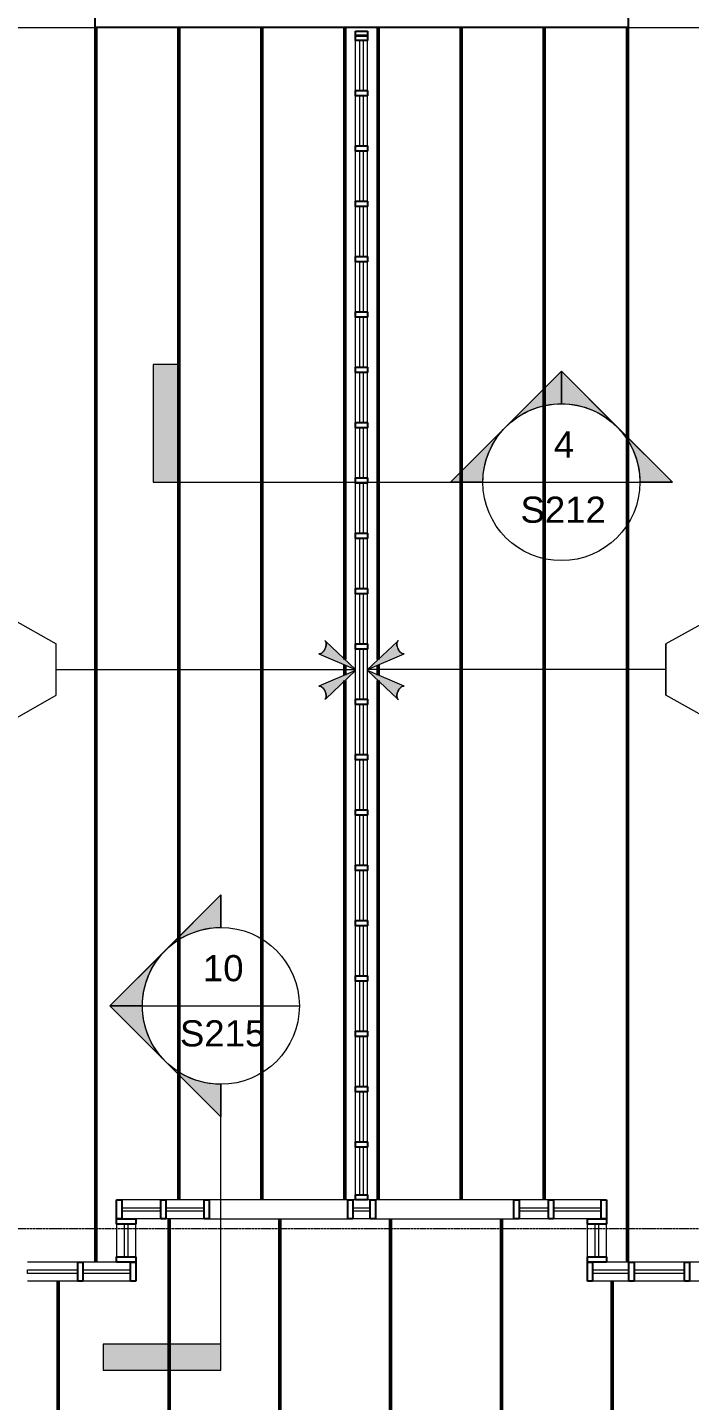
# Model space of a CAD drawing. Header units: inches. Extents: x -4036 to -1914, y 2 to 12338.
# Drawn here: x -2811.2 to -2620, y 10417.5 to 10814.5 of the extents above; entities that cross this region are included whole.
import ezdxf

# ---------------------------------------------------------------- set-up
doc = ezdxf.new("R2010")
doc.units = ezdxf.units.IN
doc.header["$MEASUREMENT"] = 0
doc.linetypes.add('Línea de rejilla', pattern=[0.875, 0.5, -0.125, 0.125, -0.125])
for name, color, linetype, lineweight in [('A-DETL-GENF', 92, 'Continuous', 9), ('A-GLAZ-CURT', 52, 'Continuous', 9), ('A-GLAZ-CWMG', 51, 'Continuous', 9), ('G-ANNO-SYMB', 111, 'Continuous', 9), ('I-WALL', 2, 'Continuous', 9), ('S-BEAM', 12, 'Continuous', 9), ('S-BEAM-ANLY', 10, 'Continuous', 50), ('S-GRID', 1, 'Continuous', 9)]:
    doc.layers.add(name, color=color, linetype=linetype, lineweight=lineweight)
doc.styles.add('Arial_2', font='arial.ttf', dxfattribs={"height": 7.559055})

# ---------------------------------------------------------------- blocks, each defined once
blk = doc.blocks.new('System Panel - PlyWood-764934-FRAMING PLAN - 2ND FLOOR')
at = {"layer": 'A-GLAZ-CURT', "lineweight": 18}
for p, q in [((-6.88, -0.5), (-6.88, 0.5)), ((-6.88, 0.5), (6.88, 0.5)), ((6.88, 0.5), (6.88, -0.5)), ((6.88, -0.5), (-6.88, -0.5))]:
    blk.add_line(p, q, dxfattribs=at)
blk = doc.blocks.new('System Panel - PlyWood-764936-FRAMING PLAN - 2ND FLOOR')
at = {"layer": 'A-GLAZ-CURT', "lineweight": 18}
for p, q in [((-7.25, -0.5), (-7.25, 0.5)), ((-7.25, 0.5), (7.25, 0.5)), ((7.25, 0.5), (7.25, -0.5)), ((7.25, -0.5), (-7.25, -0.5))]:
    blk.add_line(p, q, dxfattribs=at)
blk = doc.blocks.new('Rectangular Mullion - 3 1_2_-735840-FRAMING PLAN - 2ND FLOOR')
at = {"layer": 'A-GLAZ-CWMG'}
for p, q in [((-2918.07, 10459.04), (-2918.07, 10472.79)), ((-2914.57, 10459.04), (-2914.57, 10472.79))]:
    blk.add_line(p, q, dxfattribs=at)
blk = doc.blocks.new('Rectangular Mullion - 3 1_2_-735841-FRAMING PLAN - 2ND FLOOR')
at = {"layer": 'A-GLAZ-CWMG'}
for p, q in [((-3206.07, 10485.26), (-3206.07, 10499.76)), ((-3202.57, 10485.26), (-3202.57, 10499.76))]:
    blk.add_line(p, q, dxfattribs=at)
blk = doc.blocks.new('Rectangular Mullion - 3 1_2_-735869-FRAMING PLAN - 2ND FLOOR')
at = {"layer": 'A-GLAZ-CWMG', "lineweight": 25}
for p, q in [((0, 1.75), (-1.5, 1.75)), ((-1.5, 1.75), (-1.5, -1.75)), ((0, -1.75), (0, 1.75)), ((-1.5, -1.75), (0, -1.75))]:
    blk.add_line(p, q, dxfattribs=at)
blk = doc.blocks.new('Rectangular Mullion - 3 1_2_-735870-FRAMING PLAN - 2ND FLOOR')
at = {"layer": 'A-GLAZ-CWMG', "lineweight": 25}
for p, q in [((-1.5, 1.75), (0, 1.75)), ((-1.5, -1.75), (-1.5, 1.75)), ((0, 1.75), (0, -1.75)), ((0, -1.75), (-1.5, -1.75))]:
    blk.add_line(p, q, dxfattribs=at)
blk = doc.blocks.new('Rectangular Mullion - 3 1_2_-735844-FRAMING PLAN - 2ND FLOOR')
at = {"layer": 'A-GLAZ-CWMG', "lineweight": 25}
for p, q in [((0.75, 1.75), (-0.75, 1.75)), ((-0.75, 1.75), (-0.75, -1.75)), ((0.75, -1.75), (0.75, 1.75)), ((-0.75, -1.75), (0.75, -1.75))]:
    blk.add_line(p, q, dxfattribs=at)
blk = doc.blocks.new('Rectangular Mullion - 5 1_2_-748981-FRAMING PLAN - 2ND FLOOR')
at = {"layer": 'A-GLAZ-CWMG'}
for p, q in [((-2522.7, 11828.21), (-2522.7, 11813.71)), ((-2517.2, 11828.21), (-2517.2, 11813.71))]:
    blk.add_line(p, q, dxfattribs=at)
blk = doc.blocks.new('Rectangular Mullion - 5 1_2_-748986-FRAMING PLAN - 2ND FLOOR')
at = {"layer": 'A-GLAZ-CWMG', "lineweight": 25}
for p, q in [((0, 2.75), (-1.5, 2.75)), ((-1.5, 2.75), (-1.5, -2.75)), ((0, -2.75), (0, 2.75)), ((-1.5, -2.75), (0, -2.75))]:
    blk.add_line(p, q, dxfattribs=at)
blk = doc.blocks.new('Rectangular Mullion - 5 1_2_-748984-FRAMING PLAN - 2ND FLOOR')
at = {"layer": 'A-GLAZ-CWMG', "lineweight": 25}
for p, q in [((0.75, 2.75), (-0.75, 2.75)), ((-0.75, 2.75), (-0.75, -2.75)), ((0.75, -2.75), (0.75, 2.75)), ((-0.75, -2.75), (0.75, -2.75))]:
    blk.add_line(p, q, dxfattribs=at)
blk = doc.blocks.new('System Panel - PlyWood-1273104-FRAMING PLAN - 2ND FLOOR')
at = {"layer": 'A-GLAZ-CURT', "lineweight": 18}
for p, q in [((-4.75, -0.5), (-4.75, 0.5)), ((-4.75, 0.5), (4.75, 0.5)), ((4.75, 0.5), (4.75, -0.5)), ((4.75, -0.5), (-4.75, -0.5))]:
    blk.add_line(p, q, dxfattribs=at)
blk = doc.blocks.new('Rectangular Mullion - 5 1_2_-1273105-FRAMING PLAN - 2ND FLOOR')
at = {"layer": 'A-GLAZ-CWMG'}
for p, q in [((-2738.67, 11726.24), (-2738.67, 11735.74)), ((-2733.17, 11726.24), (-2733.17, 11735.74))]:
    blk.add_line(p, q, dxfattribs=at)
blk = doc.blocks.new('Rectangular Mullion - 5 1_2_-753149-FRAMING PLAN - 2ND FLOOR')
at = {"layer": 'A-GLAZ-CWMG', "lineweight": 25}
for p, q in [((0, 2.75), (-1.5, 2.75)), ((-1.5, 2.75), (-1.5, -2.75)), ((0, -2.75), (0, 2.75)), ((-1.5, -2.75), (0, -2.75))]:
    blk.add_line(p, q, dxfattribs=at)
blk = doc.blocks.new('Rectangular Mullion - 5 1_2_-753150-FRAMING PLAN - 2ND FLOOR')
at = {"layer": 'A-GLAZ-CWMG', "lineweight": 25}
for p, q in [((-1.5, 2.75), (0, 2.75)), ((-1.5, -2.75), (-1.5, 2.75)), ((0, 2.75), (0, -2.75)), ((0, -2.75), (-1.5, -2.75))]:
    blk.add_line(p, q, dxfattribs=at)
blk = doc.blocks.new('System Panel - PlyWood-1273225-FRAMING PLAN - 2ND FLOOR')
at = {"layer": 'A-GLAZ-CURT', "lineweight": 18}
for p, q in [((-7.25, -0.5), (-7.25, 0.5)), ((-7.25, 0.5), (1.25, 0.5)), ((1.25, 0.5), (1.25, -0.5)), ((1.25, -0.5), (-7.25, -0.5))]:
    blk.add_line(p, q, dxfattribs=at)
blk = doc.blocks.new('System Panel - PlyWood-1273230-FRAMING PLAN - 2ND FLOOR')
at = {"layer": 'A-GLAZ-CURT', "lineweight": 18}
for p, q in [((-3.75, -0.5), (-3.75, 0.5)), ((-3.75, 0.5), (1.25, 0.5)), ((1.25, 0.5), (1.25, -0.5)), ((1.25, -0.5), (-3.75, -0.5))]:
    blk.add_line(p, q, dxfattribs=at)
blk = doc.blocks.new('System Panel - PlyWood-1273234-FRAMING PLAN - 2ND FLOOR')
at = {"layer": 'A-GLAZ-CURT', "lineweight": 18}
for p, q in [((-3.75, -0.5), (-3.75, 0.5)), ((-3.75, 0.5), (7.25, 0.5)), ((7.25, 0.5), (7.25, -0.5)), ((7.25, -0.5), (-3.75, -0.5))]:
    blk.add_line(p, q, dxfattribs=at)
blk = doc.blocks.new('System Panel - PlyWood-1273239-FRAMING PLAN - 2ND FLOOR')
at = {"layer": 'A-GLAZ-CURT', "lineweight": 18}
for p, q in [((-5.62, -0.5), (-5.62, 0.5)), ((-5.62, 0.5), (5.62, 0.5)), ((5.62, 0.5), (5.62, -0.5)), ((5.62, -0.5), (-5.62, -0.5))]:
    blk.add_line(p, q, dxfattribs=at)
blk = doc.blocks.new('Rectangular Mullion - 5 1_2_-V33-FRAMING PLAN - 2ND FLOOR')
at = {"layer": 'A-GLAZ-CWMG'}
for p, q in [((-3079.12, 10361.54), (-3071.87, 10361.54)), ((-3079.12, 10356.04), (-3067.87, 10356.04))]:
    blk.add_line(p, q, dxfattribs=at)
blk = doc.blocks.new('Rectangular Mullion - 5 1_2_-V15-FRAMING PLAN - 2ND FLOOR')
at = {"layer": 'A-GLAZ-CWMG'}
for p, q in [((-2781.47, 11646.74), (-2795.22, 11646.74)), ((-2785.47, 11641.24), (-2795.22, 11641.24))]:
    blk.add_line(p, q, dxfattribs=at)
blk = doc.blocks.new('Rectangular Mullion - 5 1_2_-V13-FRAMING PLAN - 2ND FLOOR')
at = {"layer": 'A-GLAZ-CWMG'}
for p, q in [((-2660.72, 11628.74), (-2669.22, 11628.74)), ((-2660.72, 11623.24), (-2669.22, 11623.24))]:
    blk.add_line(p, q, dxfattribs=at)
blk = doc.blocks.new('Rectangular Mullion - 5 1_2_-V34-FRAMING PLAN - 2ND FLOOR')
at = {"layer": 'A-GLAZ-CWMG'}
for p, q in [((-3139.62, 10361.54), (-3134.62, 10361.54)), ((-3139.62, 10356.04), (-3138.87, 10356.04)), ((-3135.37, 10356.04), (-3134.62, 10356.04))]:
    blk.add_line(p, q, dxfattribs=at)
blk = doc.blocks.new('Rectangular Mullion - 5 1_2_-V35-FRAMING PLAN - 2ND FLOOR')
at = {"layer": 'A-GLAZ-CWMG'}
for p, q in [((-3091.62, 10361.54), (-3080.62, 10361.54)), ((-3091.62, 10356.04), (-3080.62, 10356.04))]:
    blk.add_line(p, q, dxfattribs=at)
blk = doc.blocks.new('Rectangular Mullion - 5 1_2_-748987-FRAMING PLAN - 2ND FLOOR')
at = {"layer": 'A-GLAZ-CWMG', "lineweight": 25}
for p, q in [((-1.5, 2.75), (0, 2.75)), ((-1.5, -2.75), (-1.5, 2.75)), ((0, 2.75), (0, -2.75)), ((0, -2.75), (-1.5, -2.75))]:
    blk.add_line(p, q, dxfattribs=at)
blk = doc.blocks.new('Rectangular Mullion - 5 1_2_-770033-FRAMING PLAN - 2ND FLOOR')
at = {"layer": 'A-GLAZ-CWMG'}
for p, q in [((-2670.72, 11628.74), (-2675.97, 11628.74)), ((-2675.97, 11623.24), (-2670.72, 11623.24))]:
    blk.add_line(p, q, dxfattribs=at)
blk = doc.blocks.new('Rectangular Mullion - 5 1_2_-748983-FRAMING PLAN - 2ND FLOOR')
at = {"layer": 'A-GLAZ-CWMG'}
for p, q in [((-2749.17, 11742.74), (-2765.17, 11742.74)), ((-2765.17, 11737.24), (-2749.17, 11737.24))]:
    blk.add_line(p, q, dxfattribs=at)
blk = doc.blocks.new('Rectangular Mullion - 5 1_2_-749712-FRAMING PLAN - 2ND FLOOR')
at = {"layer": 'A-GLAZ-CWMG', "lineweight": 25}
for p, q in [((0, 2.75), (-1.5, 2.75)), ((-1.5, 2.75), (-1.5, -2.75)), ((0, -2.75), (0, 2.75)), ((-1.5, -2.75), (0, -2.75))]:
    blk.add_line(p, q, dxfattribs=at)
blk = doc.blocks.new('Rectangular Mullion - 5 1_2_-749713-FRAMING PLAN - 2ND FLOOR')
at = {"layer": 'A-GLAZ-CWMG', "lineweight": 25}
for p, q in [((-1.5, 2.75), (0, 2.75)), ((-1.5, -2.75), (-1.5, 2.75)), ((0, 2.75), (0, -2.75)), ((0, -2.75), (-1.5, -2.75))]:
    blk.add_line(p, q, dxfattribs=at)
blk = doc.blocks.new('Rectangular Mullion - 5 1_2_-V4-FRAMING PLAN - 2ND FLOOR')
at = {"layer": 'A-GLAZ-CWMG'}
for p, q in [((-2715.41, 11724.74), (-2725.16, 11724.74)), ((-2711.41, 11719.24), (-2725.16, 11719.24))]:
    blk.add_line(p, q, dxfattribs=at)
blk = doc.blocks.new('TRUSS - 22_-V66-FRAMING PLAN - 2ND FLOOR')
at = {"layer": 'S-BEAM'}
for p, q in [((164.16, 0), (-192.8, 0)), ((192.8, 0), (169.65, 0))]:
    blk.add_line(p, q, dxfattribs=at)
blk = doc.blocks.new('TRUSS - 22_-1469617-FRAMING PLAN - 2ND FLOOR')
at = {"layer": 'S-BEAM'}
for p, q in [((155.15, 0), (-183.8, 0)), ((183.8, 0), (160.65, 0))]:
    blk.add_line(p, q, dxfattribs=at)
blk = doc.blocks.new('TRUSS - 22_-V67-FRAMING PLAN - 2ND FLOOR')
at = {"layer": 'S-BEAM'}
for p, q in [((-33.6, 0), (-183.8, 0)), ((-29.15, 0), (-32.04, 0)), ((155.15, 0), (-27.58, 0)), ((183.8, 0), (160.65, 0))]:
    blk.add_line(p, q, dxfattribs=at)
blk = doc.blocks.new('TRUSS - 22_-V68-FRAMING PLAN - 2ND FLOOR')
at = {"layer": 'S-BEAM'}
for p, q in [((164.15, 0), (-192.8, 0)), ((192.8, 0), (169.64, 0))]:
    blk.add_line(p, q, dxfattribs=at)
blk = doc.blocks.new('System Panel - PlyWood-1274003-FRAMING PLAN - 2ND FLOOR')
at = {"layer": 'A-GLAZ-CURT', "lineweight": 18}
for p, q in [((-5.25, -0.5), (-5.25, 0.5)), ((-5.25, 0.5), (5.25, 0.5)), ((5.25, 0.5), (5.25, -0.5)), ((5.25, -0.5), (-5.25, -0.5))]:
    blk.add_line(p, q, dxfattribs=at)
blk = doc.blocks.new('Rectangular Mullion - 5 1_2_-1274001-FRAMING PLAN - 2ND FLOOR')
at = {"layer": 'A-GLAZ-CWMG'}
for p, q in [((-2637.47, 10457.54), (-2643.97, 10457.54)), ((-2637.47, 10452.04), (-2647.97, 10452.04))]:
    blk.add_line(p, q, dxfattribs=at)
blk = doc.blocks.new('Rectangular Mullion - 5 1_2_-770041-FRAMING PLAN - 2ND FLOOR')
at = {"layer": 'A-GLAZ-CWMG'}
for p, q in [((-2707.97, 11628.74), (-2710.72, 11628.74)), ((-2710.72, 11623.24), (-2707.97, 11623.24))]:
    blk.add_line(p, q, dxfattribs=at)
blk = doc.blocks.new('TRUSSES - TRUSSES-1143580-FRAMING PLAN - 2ND FLOOR')
at = {"layer": 'A-DETL-GENF'}
h = blk.add_hatch(color=256, dxfattribs=at)
h.paths.add_polyline_path([(-90.45, 8.4), (-99.05, 0.23), (-88.69, 4.79), (-88.9, 4.81), (-89.13, 4.9), (-89.36, 5.06), (-89.82, 5.53), (-90.21, 6.17), (-90.48, 6.89), (-90.6, 7.59), (-90.54, 8.17)], flags=0)
h.paths.add_polyline_path([(-99.05, 0), (-90.45, -8.17), (-90.54, -7.95), (-90.59, -7.68), (-90.56, -7.02), (-90.36, -6.3), (-90.03, -5.61), (-89.6, -5.04), (-89.13, -4.68), (-88.9, -4.59), (-88.69, -4.56), (-88.5, -4.6), (-90.24, -3.85)], flags=0)
h = blk.add_hatch(color=256, dxfattribs=at)
h.paths.add_polyline_path([(90.45, 8.4), (90.57, 8.04), (90.59, 7.9), (90.56, 7.25), (90.36, 6.53), (90.03, 5.84), (89.6, 5.27), (89.13, 4.9), (88.9, 4.81), (88.69, 4.79), (88.5, 4.83), (99.05, 0.23), (90.57, 8.29)], flags=0)
h.paths.add_polyline_path([(99.05, 0), (88.69, -4.56), (88.9, -4.59), (89.13, -4.68), (89.36, -4.83), (89.82, -5.31), (90.21, -5.95), (90.48, -6.66), (90.6, -7.36), (90.54, -7.95), (90.45, -8.17), (97.93, -1.06)], flags=0)
for p, q in [((0, 14.61), (-12.61, 7.43)), ((0, 14.61), (12.85, 7.43)), ((-90.45, 8.4), (-99.05, 0.23)), ((-90.45, 8.4), (-90.17, 8.66)), ((90.45, 8.4), (90.17, 8.66)), ((99.05, 0.23), (90.45, 8.4)), ((-99.05, 0.23), (-88.5, 4.83)), ((-12.61, 7.43), (-12.61, -7.43)), ((12.85, -7.43), (12.85, 7.43)), ((12.85, 7.43), (12.85, -7.43)), ((88.5, 4.83), (99.05, 0.23)), ((-99.05, 0), (-90.45, -8.17)), ((-88.5, -4.6), (-99.05, 0)), ((-12.61, 0), (-99.05, 0)), ((12.85, 0), (99.05, 0)), ((99.05, 0), (88.5, -4.6)), ((90.45, -8.17), (99.05, 0)), ((0, -14.56), (-12.61, -7.43)), ((0, -14.56), (12.85, -7.43)), ((-90.45, -8.17), (-90.17, -8.43)), ((90.45, -8.17), (90.17, -8.43))]:
    blk.add_line(p, q, dxfattribs=at)
for centre, major_axis, start_param, end_param in [((-89.34, 6.74), (-0.84, 1.91), 0.527907, 1.031328), ((-89.34, 6.74), (-0.84, 1.91), 0, 0.515859), ((89.34, 6.74), (0.84, 1.91), 5.767326, 6.283185), ((89.34, 6.74), (0.84, 1.91), 5.251857, 5.755279), ((-89.34, 6.74), (-0.84, 1.91), 1.058732, 1.553534), ((-89.34, 6.74), (-0.84, 1.91), 1.586991, 2.08013), ((-89.34, 6.74), (-0.84, 1.91), 2.111632, 2.609761), ((-89.34, 6.74), (-0.84, 1.91), 2.630892, 3.141593), ((89.34, 6.74), (0.84, 1.91), 3.141593, 3.652293), ((89.34, 6.74), (0.84, 1.91), 3.673425, 4.171554), ((89.34, 6.74), (0.84, 1.91), 4.203055, 4.696194), ((89.34, 6.74), (0.84, 1.91), 4.729651, 5.220064), ((-89.34, -6.52), (0.84, 1.91), 2.110265, 2.613686), ((-89.34, -6.52), (0.84, 1.91), 1.588058, 2.082861), ((-89.34, -6.52), (0.84, 1.91), 1.061463, 1.554602), ((-89.34, -6.52), (0.84, 1.91), 0.531832, 1.029961), ((-89.34, -6.52), (0.84, 1.91), 0, 0.5107), ((89.34, -6.52), (-0.84, 1.91), 5.772485, 6.283185), ((89.34, -6.52), (-0.84, 1.91), 5.253224, 5.751353), ((89.34, -6.52), (-0.84, 1.91), 4.728584, 5.221723), ((89.34, -6.52), (-0.84, 1.91), 4.204714, 4.695127), ((89.34, -6.52), (-0.84, 1.91), 3.669499, 4.172921), ((-89.34, -6.52), (0.84, 1.91), 2.625734, 3.141593), ((89.34, -6.52), (-0.84, 1.91), 3.141593, 3.657452)]:
    blk.add_ellipse(centre, major_axis=major_axis, ratio=0.493649, start_param=start_param, end_param=end_param, dxfattribs=at)
for points, knots in [([(-88.5, 4.83), (-88.56, 4.81), (-88.69, 4.78), (-88.9, 4.8), (-89.13, 4.89), (-89.44, 5.1), (-89.83, 5.5), (-90.23, 6.16), (-90.53, 6.96), (-90.63, 7.64), (-90.57, 8.12), (-90.5, 8.31), (-90.45, 8.4)], [0, 0, 0, 0, 0.066667, 0.133333, 0.2, 0.266667, 0.4, 0.533333, 0.666667, 0.833333, 0.916667, 1, 1, 1, 1]), ([(90.45, 8.4), (90.49, 8.33), (90.55, 8.18), (90.61, 7.82), (90.59, 7.26), (90.39, 6.52), (90.06, 5.84), (89.66, 5.3), (89.24, 4.94), (88.91, 4.79), (88.66, 4.78), (88.56, 4.81), (88.5, 4.83)], [0, 0, 0, 0, 0.066667, 0.133333, 0.266667, 0.4, 0.533333, 0.65, 0.766667, 0.883333, 0.941667, 1, 1, 1, 1]), ([(-90.45, -8.17), (-90.49, -8.1), (-90.55, -7.96), (-90.61, -7.59), (-90.59, -7.03), (-90.39, -6.3), (-90.06, -5.62), (-89.66, -5.08), (-89.24, -4.71), (-88.91, -4.57), (-88.66, -4.55), (-88.56, -4.58), (-88.5, -4.6)], [0, 0, 0, 0, 0.066667, 0.133333, 0.266667, 0.4, 0.533333, 0.65, 0.766667, 0.883333, 0.941667, 1, 1, 1, 1]), ([(88.5, -4.6), (88.56, -4.58), (88.69, -4.55), (88.9, -4.57), (89.13, -4.67), (89.44, -4.87), (89.83, -5.28), (90.23, -5.93), (90.53, -6.73), (90.63, -7.41), (90.57, -7.9), (90.5, -8.09), (90.45, -8.17)], [0, 0, 0, 0, 0.066667, 0.133333, 0.2, 0.266667, 0.4, 0.533333, 0.666667, 0.833333, 0.916667, 1, 1, 1, 1])]:
    blk.add_open_spline(points, degree=3, knots=knots, dxfattribs=at)
blk = doc.blocks.new('TRUSSES - TRUSSES-V115-FRAMING PLAN - 2ND FLOOR')
at = {"layer": 'A-DETL-GENF'}
h = blk.add_hatch(color=256, dxfattribs=at)
h.paths.add_polyline_path([(-90.45, 8.4), (-99.05, 0.23), (-88.69, 4.79), (-88.9, 4.81), (-89.13, 4.9), (-89.36, 5.06), (-89.82, 5.53), (-90.21, 6.17), (-90.48, 6.89), (-90.6, 7.59), (-90.54, 8.17)], flags=0)
h.paths.add_polyline_path([(-99.05, 0), (-90.45, -8.17), (-90.54, -7.95), (-90.59, -7.68), (-90.56, -7.02), (-90.36, -6.3), (-90.03, -5.61), (-89.6, -5.04), (-89.13, -4.68), (-88.9, -4.59), (-88.69, -4.56), (-88.5, -4.6), (-96.3, -1.2)], flags=0)
h = blk.add_hatch(color=256, dxfattribs=at)
h.paths.add_polyline_path([(90.45, 8.4), (90.54, 8.17), (90.59, 7.9), (90.56, 7.25), (90.36, 6.53), (90.03, 5.84), (89.6, 5.27), (89.13, 4.9), (88.9, 4.81), (88.69, 4.79), (88.5, 4.83), (99.05, 0.23), (95.27, 3.82)], flags=0)
h.paths.add_polyline_path([(99.05, 0), (88.69, -4.56), (88.9, -4.59), (89.13, -4.68), (89.36, -4.83), (89.82, -5.31), (90.21, -5.95), (90.48, -6.66), (90.6, -7.36), (90.54, -7.95), (90.45, -8.17), (95.27, -3.59)], flags=0)
for p, q in [((0, 14.61), (-12.61, 7.43)), ((0, 14.61), (12.85, 7.43)), ((-90.45, 8.4), (-99.05, 0.23)), ((-90.45, 8.4), (-90.17, 8.66)), ((90.45, 8.4), (90.17, 8.66)), ((99.05, 0.23), (90.45, 8.4)), ((-99.05, 0.23), (-88.5, 4.83)), ((-12.61, 7.43), (-12.61, -7.43)), ((12.85, -7.43), (12.85, 7.43)), ((12.85, 7.43), (12.85, -7.43)), ((88.5, 4.83), (99.05, 0.23)), ((-99.05, 0), (-90.45, -8.17)), ((-88.5, -4.6), (-99.05, 0)), ((-12.61, 0), (-99.05, 0)), ((12.85, 0), (99.05, 0)), ((99.05, 0), (88.5, -4.6)), ((90.45, -8.17), (99.05, 0)), ((0, -14.56), (-12.61, -7.43)), ((0, -14.56), (12.85, -7.43)), ((-90.45, -8.17), (-90.17, -8.43)), ((90.45, -8.17), (90.17, -8.43))]:
    blk.add_line(p, q, dxfattribs=at)
for centre, major_axis, start_param, end_param in [((-89.34, 6.74), (-0.84, 1.91), 0.527907, 1.031328), ((-89.34, 6.74), (-0.84, 1.91), 0, 0.515859), ((89.34, 6.74), (0.84, 1.91), 5.767326, 6.283185), ((89.34, 6.74), (0.84, 1.91), 5.251857, 5.755279), ((-89.34, 6.74), (-0.84, 1.91), 1.058732, 1.553534), ((-89.34, 6.74), (-0.84, 1.91), 1.586991, 2.08013), ((-89.34, 6.74), (-0.84, 1.91), 2.111632, 2.609761), ((-89.34, 6.74), (-0.84, 1.91), 2.630892, 3.141593), ((89.34, 6.74), (0.84, 1.91), 3.141593, 3.652293), ((89.34, 6.74), (0.84, 1.91), 3.673425, 4.171554), ((89.34, 6.74), (0.84, 1.91), 4.203055, 4.696194), ((89.34, 6.74), (0.84, 1.91), 4.729651, 5.224453), ((-89.34, -6.52), (0.84, 1.91), 2.110265, 2.613686), ((-89.34, -6.52), (0.84, 1.91), 1.588058, 2.082861), ((-89.34, -6.52), (0.84, 1.91), 1.061463, 1.554602), ((-89.34, -6.52), (0.84, 1.91), 0.531832, 1.029961), ((-89.34, -6.52), (0.84, 1.91), 0, 0.5107), ((89.34, -6.52), (-0.84, 1.91), 5.772485, 6.283185), ((89.34, -6.52), (-0.84, 1.91), 5.253224, 5.751353), ((89.34, -6.52), (-0.84, 1.91), 4.728584, 5.221723), ((89.34, -6.52), (-0.84, 1.91), 4.200325, 4.695127), ((89.34, -6.52), (-0.84, 1.91), 3.669499, 4.172921), ((-89.34, -6.52), (0.84, 1.91), 2.625734, 3.141593), ((89.34, -6.52), (-0.84, 1.91), 3.141593, 3.657452)]:
    blk.add_ellipse(centre, major_axis=major_axis, ratio=0.493649, start_param=start_param, end_param=end_param, dxfattribs=at)
for points, knots in [([(-88.5, 4.83), (-88.56, 4.81), (-88.69, 4.78), (-88.9, 4.8), (-89.13, 4.89), (-89.44, 5.1), (-89.83, 5.5), (-90.23, 6.16), (-90.53, 6.96), (-90.63, 7.64), (-90.57, 8.12), (-90.5, 8.31), (-90.45, 8.4)], [0, 0, 0, 0, 0.066667, 0.133333, 0.2, 0.266667, 0.4, 0.533333, 0.666667, 0.833333, 0.916667, 1, 1, 1, 1]), ([(90.45, 8.4), (90.49, 8.33), (90.55, 8.18), (90.61, 7.82), (90.59, 7.26), (90.39, 6.52), (90.06, 5.84), (89.66, 5.3), (89.24, 4.94), (88.91, 4.79), (88.66, 4.78), (88.56, 4.81), (88.5, 4.83)], [0, 0, 0, 0, 0.066667, 0.133333, 0.266667, 0.4, 0.533333, 0.65, 0.766667, 0.883333, 0.941667, 1, 1, 1, 1]), ([(-90.45, -8.17), (-90.49, -8.1), (-90.55, -7.96), (-90.61, -7.59), (-90.59, -7.03), (-90.39, -6.3), (-90.06, -5.62), (-89.66, -5.08), (-89.24, -4.71), (-88.91, -4.57), (-88.66, -4.55), (-88.56, -4.58), (-88.5, -4.6)], [0, 0, 0, 0, 0.066667, 0.133333, 0.266667, 0.4, 0.533333, 0.65, 0.766667, 0.883333, 0.941667, 1, 1, 1, 1]), ([(88.5, -4.6), (88.56, -4.58), (88.69, -4.55), (88.9, -4.57), (89.13, -4.67), (89.44, -4.87), (89.83, -5.28), (90.23, -5.93), (90.53, -6.73), (90.63, -7.41), (90.57, -7.9), (90.5, -8.09), (90.45, -8.17)], [0, 0, 0, 0, 0.066667, 0.133333, 0.2, 0.266667, 0.4, 0.533333, 0.666667, 0.833333, 0.916667, 1, 1, 1, 1])]:
    blk.add_open_spline(points, degree=3, knots=knots, dxfattribs=at)
blk = doc.blocks.new('Vista de diseño - Extremo final de sección - Rellenado-14997-FRAMING PLAN - 2ND FLOOR')
at = {"layer": 'G-ANNO-SYMB'}
blk.add_hatch(color=256, dxfattribs=at).paths.add_polyline_path([(0, 0.3543), (0, 0), (-0.0787, 0), (-0.0787, 0.3543)], flags=0)
for p, q in [((0, 0.3543), (-0.0787, 0.3543)), ((-0.0787, 0.3543), (-0.0787, 0)), ((0, 0), (0, 0.3543)), ((-0.0787, 0), (0, 0))]:
    blk.add_line(p, q, dxfattribs=at)
blk = doc.blocks.new('Vista de diseño - Extremo inicial de sección - Rellenado-1561-FRAMING PLAN - 2ND FLOOR')
at = {"layer": 'G-ANNO-SYMB'}
h = blk.add_hatch(color=256, dxfattribs=at)
edge = h.paths.add_edge_path(flags=0)
edge.add_line((-0.2362, 0.3341), (-0.2362, 0.2362))
edge.add_arc((-0.2362, 0), 0.2362, 90, 135)
edge.add_line((-0.4033, 0.167), (-0.2362, 0.3341))
h = blk.add_hatch(color=256, dxfattribs=at)
edge = h.paths.add_edge_path(flags=0)
edge.add_line((-0.2362, 0.3341), (-0.0692, 0.167))
edge.add_arc((-0.2362, 0), 0.2362, 45, 90)
edge.add_line((-0.2362, 0.2362), (-0.2362, 0.3341))
h = blk.add_hatch(color=256, dxfattribs=at)
edge = h.paths.add_edge_path(flags=0)
edge.add_line((-0.5703, 0), (-0.4033, 0.167))
edge.add_arc((-0.2362, 0), 0.2362, 135, 180)
edge.add_line((-0.4724, 0), (-0.5703, 0))
h = blk.add_hatch(color=256, dxfattribs=at)
edge = h.paths.add_edge_path(flags=0)
edge.add_line((0.0978, 0), (0, 0))
edge.add_arc((-0.2362, 0), 0.2362, 360, 405)
edge.add_line((-0.0692, 0.167), (0.0978, 0))
for p, q in [((-0.2362, 0.3341), (-0.5703, 0)), ((-0.2362, 0.3341), (-0.4033, 0.167)), ((-0.2362, 0.3341), (0.0978, 0)), ((-0.2362, 0.2362), (-0.2362, 0.3341)), ((-0.2362, 0.3341), (-0.2362, 0.2362)), ((-0.0692, 0.167), (-0.2362, 0.3341)), ((-0.4033, 0.167), (-0.5703, 0)), ((0.0978, 0), (-0.0692, 0.167)), ((-0.5703, 0), (-0.4724, 0)), ((0, 0), (0.0978, 0)), ((-0.4724, 0), (-0.5703, 0)), ((0, 0), (0.0978, 0))]:
    blk.add_line(p, q, dxfattribs=at)
for start, end in [(360, 180), (90, 135), (45, 90), (135, 180), (360, 45), (180, 360)]:
    blk.add_arc((-0.2362, 0), 0.2362, start, end, dxfattribs=at)

msp = doc.modelspace()

# ---------------------------------------------------------------- linework, layer by layer
at = {"layer": 'G-ANNO-SYMB'}
for p, q in [((-2767.35, 10683.04), (-2679.66, 10683.04)), ((-2679.66, 10683.04), (-2634.3, 10683.04)), ((-2778.03, 10531.63), (-2732.68, 10531.63)), ((-2755.35, 10433.84), (-2755.35, 10508.96))]:
    msp.add_line(p, q, dxfattribs=at)
at = {"layer": 'I-WALL', "lineweight": 25}
for p, q in [((-2791.71, 10814.49), (-2791.71, 10819.99)), ((-2637.74, 10819.99), (-2637.74, 10814.49)), ((-2637.74, 10814.49), (-2791.71, 10814.49))]:
    msp.add_line(p, q, dxfattribs=at)
at = {"layer": 'I-WALL'}
for p, q in [((-2829.74, 10814.49), (-2791.71, 10814.49)), ((-2637.74, 10814.49), (-2599.71, 10814.49))]:
    msp.add_line(p, q, dxfattribs=at)
at = {"layer": 'S-BEAM-ANLY', "color": 7}
for p, q in [((-2791.52, 10813.14), (-2791.52, 10814.5)), ((-2767.52, 10813.14), (-2767.52, 10814.49)), ((-2743.52, 10813.14), (-2743.52, 10814.49)), ((-2719.52, 10813.14), (-2719.52, 10814.49)), ((-2709.92, 10813.14), (-2709.92, 10814.49)), ((-2685.92, 10813.14), (-2685.92, 10814.49)), ((-2661.92, 10813.14), (-2661.92, 10814.49)), ((-2637.92, 10813.14), (-2637.92, 10814.49)), ((-2791.52, 10487.54), (-2791.52, 10813.14)), ((-2767.52, 10505.54), (-2767.52, 10813.14)), ((-2743.52, 10505.54), (-2743.52, 10813.14)), ((-2719.52, 10631.76), (-2719.52, 10813.14)), ((-2709.92, 10631.76), (-2709.92, 10813.14)), ((-2685.92, 10505.54), (-2685.92, 10813.14)), ((-2661.92, 10505.54), (-2661.92, 10813.14)), ((-2637.92, 10487.54), (-2637.92, 10813.14)), ((-2719.52, 10627.3), (-2719.52, 10630.19)), ((-2709.92, 10627.3), (-2709.92, 10630.19)), ((-2719.52, 10505.54), (-2719.52, 10625.74)), ((-2709.92, 10505.54), (-2709.92, 10625.74)), ((-2767.52, 10475.54), (-2767.52, 10505.54)), ((-2743.52, 10475.54), (-2743.52, 10505.54)), ((-2719.52, 10475.54), (-2719.52, 10505.54)), ((-2709.92, 10475.54), (-2709.92, 10505.54)), ((-2685.92, 10475.54), (-2685.92, 10505.54)), ((-2661.92, 10475.54), (-2661.92, 10505.54)), ((-2791.52, 10457.54), (-2791.52, 10487.54)), ((-2637.92, 10457.54), (-2637.92, 10487.54)), ((-2770.32, 10442.91), (-2770.32, 10470.04)), ((-2738.32, 10447.41), (-2738.32, 10470.04)), ((-2706.32, 10447.41), (-2706.32, 10470.04)), ((-2674.32, 10447.41), (-2674.32, 10470.04)), ((-2802.32, 10433.91), (-2802.32, 10452.04)), ((-2642.32, 10433.91), (-2642.32, 10452.04)), ((-2738.32, 10402.16), (-2738.32, 10447.41)), ((-2706.32, 10402.16), (-2706.32, 10447.41)), ((-2674.32, 10402.16), (-2674.32, 10447.41)), ((-2770.32, 10388.66), (-2770.32, 10442.91)), ((-2802.32, 10397.66), (-2802.32, 10433.91)), ((-2642.32, 10397.66), (-2642.32, 10433.91))]:
    msp.add_line(p, q, dxfattribs=at)
at = {"layer": 'S-GRID', "linetype": 'Línea de rejilla'}
msp.add_line((-1959.43, 10467.19), (-3987.13, 10467.19), dxfattribs=at)

# ---------------------------------------------------------------- block references
at = {"layer": 'A-DETL-GENF', "rotation": 180}
for name, p in [('TRUSSES - TRUSSES-V115-FRAMING PLAN - 2ND FLOOR', (-2815.52, 10628.86)), ('TRUSSES - TRUSSES-1143580-FRAMING PLAN - 2ND FLOOR', (-2613.92, 10628.86))]:
    msp.add_blockref(name, p, dxfattribs=at)
at = {"layer": 'A-GLAZ-CURT'}
for name, p, rotation in [('System Panel - PlyWood-764936-FRAMING PLAN - 2ND FLOOR', (-2714.72, 10803.54), 89.9999999999999), ('System Panel - PlyWood-764936-FRAMING PLAN - 2ND FLOOR', (-2714.72, 10787.54), 89.9999999999999), ('System Panel - PlyWood-764936-FRAMING PLAN - 2ND FLOOR', (-2714.72, 10771.54), 89.9999999999999), ('System Panel - PlyWood-764936-FRAMING PLAN - 2ND FLOOR', (-2714.72, 10755.54), 89.9999999999999), ('System Panel - PlyWood-764936-FRAMING PLAN - 2ND FLOOR', (-2714.72, 10739.54), 89.9999999999999), ('System Panel - PlyWood-764936-FRAMING PLAN - 2ND FLOOR', (-2714.72, 10723.54), 89.9999999999999), ('System Panel - PlyWood-764936-FRAMING PLAN - 2ND FLOOR', (-2714.72, 10707.54), 89.9999999999999), ('System Panel - PlyWood-764936-FRAMING PLAN - 2ND FLOOR', (-2714.72, 10691.54), 89.9999999999999), ('System Panel - PlyWood-764936-FRAMING PLAN - 2ND FLOOR', (-2714.72, 10675.54), 89.9999999999999), ('System Panel - PlyWood-764936-FRAMING PLAN - 2ND FLOOR', (-2714.72, 10659.54), 89.9999999999999), ('System Panel - PlyWood-764936-FRAMING PLAN - 2ND FLOOR', (-2714.72, 10643.54), 89.9999999999999), ('System Panel - PlyWood-764936-FRAMING PLAN - 2ND FLOOR', (-2714.72, 10627.54), 89.9999999999999), ('System Panel - PlyWood-764936-FRAMING PLAN - 2ND FLOOR', (-2714.72, 10611.54), 89.9999999999999), ('System Panel - PlyWood-764936-FRAMING PLAN - 2ND FLOOR', (-2714.72, 10595.54), 89.9999999999999), ('System Panel - PlyWood-764936-FRAMING PLAN - 2ND FLOOR', (-2714.72, 10579.54), 89.9999999999999), ('System Panel - PlyWood-764936-FRAMING PLAN - 2ND FLOOR', (-2714.72, 10563.54), 89.9999999999999), ('System Panel - PlyWood-764936-FRAMING PLAN - 2ND FLOOR', (-2714.72, 10547.54), 89.9999999999999), ('System Panel - PlyWood-764936-FRAMING PLAN - 2ND FLOOR', (-2714.72, 10531.54), 89.9999999999999), ('System Panel - PlyWood-764936-FRAMING PLAN - 2ND FLOOR', (-2714.72, 10515.54), 89.9999999999999), ('System Panel - PlyWood-764936-FRAMING PLAN - 2ND FLOOR', (-2714.72, 10499.54), 89.9999999999999), ('System Panel - PlyWood-764934-FRAMING PLAN - 2ND FLOOR', (-2714.72, 10483.91), 89.9999999999999), ('System Panel - PlyWood-1273239-FRAMING PLAN - 2ND FLOOR', (-2778.35, 10472.79), 180), ('System Panel - PlyWood-1273234-FRAMING PLAN - 2ND FLOOR', (-2763.97, 10472.79), 180), ('System Panel - PlyWood-1273230-FRAMING PLAN - 2ND FLOOR', (-2715.97, 10472.79), 180), ('System Panel - PlyWood-1273225-FRAMING PLAN - 2ND FLOOR', (-2667.97, 10472.79), 180), ('System Panel - PlyWood-764934-FRAMING PLAN - 2ND FLOOR', (-2652.35, 10472.79), 180), ('System Panel - PlyWood-1273104-FRAMING PLAN - 2ND FLOOR', (-2782.72, 10463.79), 270), ('System Panel - PlyWood-1273104-FRAMING PLAN - 2ND FLOOR', (-2646.72, 10463.79), 90), ('System Panel - PlyWood-764936-FRAMING PLAN - 2ND FLOOR', (-2803.97, 10454.79), 180), ('System Panel - PlyWood-764934-FRAMING PLAN - 2ND FLOOR', (-2788.35, 10454.79), 180), ('System Panel - PlyWood-1274003-FRAMING PLAN - 2ND FLOOR', (-2642.72, 10454.79), 180), ('System Panel - PlyWood-764936-FRAMING PLAN - 2ND FLOOR', (-2628.72, 10454.79), 180)]:
    msp.add_blockref(name, p, dxfattribs=dict(at, rotation=rotation))
at = {"layer": 'A-GLAZ-CWMG', "extrusion": (0, 0, -1)}
for name, p, rotation in [('Rectangular Mullion - 3 1_2_-735869-FRAMING PLAN - 2ND FLOOR', (2714.72, 10813.49), 90.00000000000011), ('Rectangular Mullion - 3 1_2_-735844-FRAMING PLAN - 2ND FLOOR', (2714.72, 10811.54), 90.00000000000011), ('Rectangular Mullion - 3 1_2_-735844-FRAMING PLAN - 2ND FLOOR', (2714.72, 10795.54), 90.00000000000011), ('Rectangular Mullion - 3 1_2_-735844-FRAMING PLAN - 2ND FLOOR', (2714.72, 10779.54), 90.00000000000011), ('Rectangular Mullion - 3 1_2_-735844-FRAMING PLAN - 2ND FLOOR', (2714.72, 10763.54), 90.00000000000011), ('Rectangular Mullion - 3 1_2_-735844-FRAMING PLAN - 2ND FLOOR', (2714.72, 10747.54), 90.00000000000011), ('Rectangular Mullion - 3 1_2_-735844-FRAMING PLAN - 2ND FLOOR', (2714.72, 10731.54), 90.00000000000011), ('Rectangular Mullion - 3 1_2_-735844-FRAMING PLAN - 2ND FLOOR', (2714.72, 10715.54), 90.00000000000011), ('Rectangular Mullion - 3 1_2_-735844-FRAMING PLAN - 2ND FLOOR', (2714.72, 10699.54), 90.00000000000011), ('Rectangular Mullion - 3 1_2_-735844-FRAMING PLAN - 2ND FLOOR', (2714.72, 10683.54), 90.00000000000011), ('Rectangular Mullion - 3 1_2_-735844-FRAMING PLAN - 2ND FLOOR', (2714.72, 10667.54), 90.00000000000011), ('Rectangular Mullion - 3 1_2_-735844-FRAMING PLAN - 2ND FLOOR', (2714.72, 10651.54), 90.00000000000011), ('Rectangular Mullion - 3 1_2_-735844-FRAMING PLAN - 2ND FLOOR', (2714.72, 10635.54), 90.00000000000011), ('Rectangular Mullion - 3 1_2_-735844-FRAMING PLAN - 2ND FLOOR', (2714.72, 10619.54), 90.00000000000011), ('Rectangular Mullion - 3 1_2_-735844-FRAMING PLAN - 2ND FLOOR', (2714.72, 10603.54), 90.00000000000011), ('Rectangular Mullion - 3 1_2_-735844-FRAMING PLAN - 2ND FLOOR', (2714.72, 10587.54), 90.00000000000011), ('Rectangular Mullion - 3 1_2_-735844-FRAMING PLAN - 2ND FLOOR', (2714.72, 10571.54), 90.00000000000011), ('Rectangular Mullion - 3 1_2_-735844-FRAMING PLAN - 2ND FLOOR', (2714.72, 10555.54), 90.00000000000011), ('Rectangular Mullion - 3 1_2_-735844-FRAMING PLAN - 2ND FLOOR', (2714.72, 10539.54), 90.00000000000011), ('Rectangular Mullion - 3 1_2_-735844-FRAMING PLAN - 2ND FLOOR', (2714.72, 10523.54), 90.00000000000011), ('Rectangular Mullion - 3 1_2_-735844-FRAMING PLAN - 2ND FLOOR', (2714.72, 10507.54), 90.00000000000011), ('Rectangular Mullion - 3 1_2_-735844-FRAMING PLAN - 2ND FLOOR', (2714.72, 10491.54), 90.00000000000011), ('Rectangular Mullion - 5 1_2_-753149-FRAMING PLAN - 2ND FLOOR', (2646.72, 10470.04), 90), ('Rectangular Mullion - 5 1_2_-753149-FRAMING PLAN - 2ND FLOOR', (2782.72, 10457.54), 270)]:
    msp.add_blockref(name, p, dxfattribs=dict(at, rotation=rotation))
at = {"layer": 'A-GLAZ-CWMG'}
for name, p in [('Rectangular Mullion - 3 1_2_-735841-FRAMING PLAN - 2ND FLOOR', (489.6, 311.03)), ('Rectangular Mullion - 3 1_2_-735841-FRAMING PLAN - 2ND FLOOR', (489.6, 295.03)), ('Rectangular Mullion - 3 1_2_-735841-FRAMING PLAN - 2ND FLOOR', (489.6, 279.03)), ('Rectangular Mullion - 3 1_2_-735841-FRAMING PLAN - 2ND FLOOR', (489.6, 263.03)), ('Rectangular Mullion - 3 1_2_-735841-FRAMING PLAN - 2ND FLOOR', (489.6, 247.03)), ('Rectangular Mullion - 3 1_2_-735841-FRAMING PLAN - 2ND FLOOR', (489.6, 231.03)), ('Rectangular Mullion - 3 1_2_-735841-FRAMING PLAN - 2ND FLOOR', (489.6, 215.03)), ('Rectangular Mullion - 3 1_2_-735841-FRAMING PLAN - 2ND FLOOR', (489.6, 199.03)), ('Rectangular Mullion - 3 1_2_-735841-FRAMING PLAN - 2ND FLOOR', (489.6, 183.03)), ('Rectangular Mullion - 3 1_2_-735841-FRAMING PLAN - 2ND FLOOR', (489.6, 167.03)), ('Rectangular Mullion - 3 1_2_-735841-FRAMING PLAN - 2ND FLOOR', (489.6, 151.03)), ('Rectangular Mullion - 3 1_2_-735841-FRAMING PLAN - 2ND FLOOR', (489.6, 135.03)), ('Rectangular Mullion - 3 1_2_-735841-FRAMING PLAN - 2ND FLOOR', (489.6, 119.03)), ('Rectangular Mullion - 3 1_2_-735841-FRAMING PLAN - 2ND FLOOR', (489.6, 103.03)), ('Rectangular Mullion - 3 1_2_-735841-FRAMING PLAN - 2ND FLOOR', (489.6, 87.03)), ('Rectangular Mullion - 3 1_2_-735841-FRAMING PLAN - 2ND FLOOR', (489.6, 71.03)), ('Rectangular Mullion - 3 1_2_-735841-FRAMING PLAN - 2ND FLOOR', (489.6, 55.03)), ('Rectangular Mullion - 3 1_2_-735841-FRAMING PLAN - 2ND FLOOR', (489.6, 39.03)), ('Rectangular Mullion - 3 1_2_-735841-FRAMING PLAN - 2ND FLOOR', (489.6, 23.03)), ('Rectangular Mullion - 3 1_2_-735841-FRAMING PLAN - 2ND FLOOR', (489.6, 7.03)), ('Rectangular Mullion - 3 1_2_-735840-FRAMING PLAN - 2ND FLOOR', (201.6, 18)), ('Rectangular Mullion - 5 1_2_-749713-FRAMING PLAN - 2ND FLOOR', (-2758.72, 10472.79)), ('Rectangular Mullion - 5 1_2_-770041-FRAMING PLAN - 2ND FLOOR', (-48, -1153.2)), ('Rectangular Mullion - 5 1_2_-748983-FRAMING PLAN - 2ND FLOOR', (9.2, -1267.2)), ('Rectangular Mullion - 5 1_2_-748983-FRAMING PLAN - 2ND FLOOR', (25.2, -1267.2)), ('Rectangular Mullion - 5 1_2_-770033-FRAMING PLAN - 2ND FLOOR', (-48, -1153.2)), ('Rectangular Mullion - 5 1_2_-749713-FRAMING PLAN - 2ND FLOOR', (-2710.72, 10472.79)), ('Rectangular Mullion - 5 1_2_-770041-FRAMING PLAN - 2ND FLOOR', (0, -1153.2)), ('Rectangular Mullion - 5 1_2_-748983-FRAMING PLAN - 2ND FLOOR', (57.2, -1267.2)), ('Rectangular Mullion - 5 1_2_-748983-FRAMING PLAN - 2ND FLOOR', (73.2, -1267.2)), ('Rectangular Mullion - 5 1_2_-770033-FRAMING PLAN - 2ND FLOOR', (0, -1153.2)), ('Rectangular Mullion - 5 1_2_-V13-FRAMING PLAN - 2ND FLOOR', (0, -1153.2)), ('Rectangular Mullion - 5 1_2_-V15-FRAMING PLAN - 2ND FLOOR', (136, -1171.2)), ('Rectangular Mullion - 5 1_2_-748987-FRAMING PLAN - 2ND FLOOR', (-2643.97, 10472.79)), ('Rectangular Mullion - 5 1_2_-1273105-FRAMING PLAN - 2ND FLOOR', (89.2, -1267.2)), ('Rectangular Mullion - 5 1_2_-V4-FRAMING PLAN - 2ND FLOOR', (-70.06, -1267.2)), ('Rectangular Mullion - 5 1_2_-748987-FRAMING PLAN - 2ND FLOOR', (-2779.97, 10454.79)), ('Rectangular Mullion - 5 1_2_-1274001-FRAMING PLAN - 2ND FLOOR', (0, 0))]:
    msp.add_blockref(name, p, dxfattribs=at)
for name, p, rotation in [('Rectangular Mullion - 3 1_2_-735870-FRAMING PLAN - 2ND FLOOR', (-2714.72, 10475.54), 269.9999999999999), ('Rectangular Mullion - 5 1_2_-V33-FRAMING PLAN - 2ND FLOOR', (-5851.85, 20831.58), 180), ('Rectangular Mullion - 5 1_2_-V35-FRAMING PLAN - 2ND FLOOR', (-5851.85, 20831.58), 180), ('Rectangular Mullion - 5 1_2_-V34-FRAMING PLAN - 2ND FLOOR', (-5851.85, 20831.58), 180), ('Rectangular Mullion - 5 1_2_-753150-FRAMING PLAN - 2ND FLOOR', (-2782.72, 10470.04), 90), ('Rectangular Mullion - 5 1_2_-1273105-FRAMING PLAN - 2ND FLOOR', (-5518.65, 22194.78), 180), ('Rectangular Mullion - 5 1_2_-748981-FRAMING PLAN - 2ND FLOOR', (-14624.94, 7934.84), 270), ('Rectangular Mullion - 5 1_2_-753150-FRAMING PLAN - 2ND FLOOR', (-2646.72, 10457.54), 270), ('Rectangular Mullion - 5 1_2_-748981-FRAMING PLAN - 2ND FLOOR', (-14449.69, 7934.84), 270), ('Rectangular Mullion - 5 1_2_-748981-FRAMING PLAN - 2ND FLOOR', (-14433.69, 7934.84), 270)]:
    msp.add_blockref(name, p, dxfattribs=dict(at, rotation=rotation))
at = {"layer": 'A-GLAZ-CWMG', "extrusion": (0, 0, -1)}
for name, p in [('Rectangular Mullion - 5 1_2_-748986-FRAMING PLAN - 2ND FLOOR', (2785.47, 10472.79)), ('Rectangular Mullion - 5 1_2_-748984-FRAMING PLAN - 2ND FLOOR', (2771.97, 10472.79)), ('Rectangular Mullion - 5 1_2_-749712-FRAMING PLAN - 2ND FLOOR', (2718.72, 10472.79)), ('Rectangular Mullion - 5 1_2_-749712-FRAMING PLAN - 2ND FLOOR', (2670.72, 10472.79)), ('Rectangular Mullion - 5 1_2_-748984-FRAMING PLAN - 2ND FLOOR', (2659.97, 10472.79)), ('Rectangular Mullion - 5 1_2_-748984-FRAMING PLAN - 2ND FLOOR', (2795.97, 10454.79)), ('Rectangular Mullion - 5 1_2_-748986-FRAMING PLAN - 2ND FLOOR', (2649.47, 10454.79)), ('Rectangular Mullion - 5 1_2_-748984-FRAMING PLAN - 2ND FLOOR', (2636.72, 10454.79)), ('Rectangular Mullion - 5 1_2_-748984-FRAMING PLAN - 2ND FLOOR', (2620.72, 10454.79))]:
    msp.add_blockref(name, p, dxfattribs=at)
at = {"layer": 'G-ANNO-SYMB', "xscale": 95.99999999999994, "yscale": 95.99999999999994, "zscale": 95.99999999999994}
msp.add_blockref('Vista de diseño - Extremo final de sección - Rellenado-14997-FRAMING PLAN - 2ND FLOOR', (-2767.35, 10683.04), dxfattribs=at)
at = {"layer": 'G-ANNO-SYMB', "extrusion": (0, 0, -1), "xscale": 95.99999999999994, "yscale": 95.99999999999994, "zscale": 95.99999999999994}
msp.add_blockref('Vista de diseño - Extremo inicial de sección - Rellenado-1561-FRAMING PLAN - 2ND FLOOR', (2679.66, 10683.04), dxfattribs=at)
at = {"layer": 'G-ANNO-SYMB', "extrusion": (0, 0, -1), "xscale": 95.99999999999994, "yscale": 95.99999999999994, "zscale": 95.99999999999994, "rotation": 270.0000000000002}
msp.add_blockref('Vista de diseño - Extremo inicial de sección - Rellenado-1561-FRAMING PLAN - 2ND FLOOR', (2755.35, 10508.96), dxfattribs=at)
at = {"layer": 'G-ANNO-SYMB', "xscale": 95.99999999999994, "yscale": 95.99999999999994, "zscale": 95.99999999999994, "rotation": 90}
msp.add_blockref('Vista de diseño - Extremo final de sección - Rellenado-14997-FRAMING PLAN - 2ND FLOOR', (-2755.35, 10433.84), dxfattribs=at)
at = {"layer": 'S-BEAM'}
for name, p, rotation in [('TRUSS - 22_-V66-FRAMING PLAN - 2ND FLOOR', (-2791.52, 10650.34), 90.0000000000004), ('TRUSS - 22_-1469617-FRAMING PLAN - 2ND FLOOR', (-2767.52, 10659.34), 90.00000000000044), ('TRUSS - 22_-1469617-FRAMING PLAN - 2ND FLOOR', (-2743.52, 10659.34), 90.00000000000044), ('TRUSS - 22_-V67-FRAMING PLAN - 2ND FLOOR', (-2719.52, 10659.34), 90.00000000000044), ('TRUSS - 22_-V67-FRAMING PLAN - 2ND FLOOR', (-2709.92, 10659.34), 90.00000000000044), ('TRUSS - 22_-1469617-FRAMING PLAN - 2ND FLOOR', (-2685.92, 10659.34), 90.00000000000044), ('TRUSS - 22_-1469617-FRAMING PLAN - 2ND FLOOR', (-2661.92, 10659.34), 90.00000000000044), ('TRUSS - 22_-V68-FRAMING PLAN - 2ND FLOOR', (-2637.92, 10650.34), 90.00000000000045)]:
    msp.add_blockref(name, p, dxfattribs=dict(at, rotation=rotation))

# ---------------------------------------------------------------- texts
at = {"layer": 'G-ANNO-SYMB', "attachment_point": 1, "style": 'Arial_2'}
for s, insert, char_height, width in [('4', (-2659.16, 10697.73), 7.56, 7.272), ('S212', (-2668.8, 10678.88), 7.559, 30.603), ('10', (-2760.54, 10546.33), 7.559, 14.544), ('S215', (-2767.18, 10527.48), 7.559, 30.603)]:
    msp.add_mtext(s, dxfattribs=dict(at, insert=insert, char_height=char_height, width=width))

doc.saveas('drawing.dxf')
